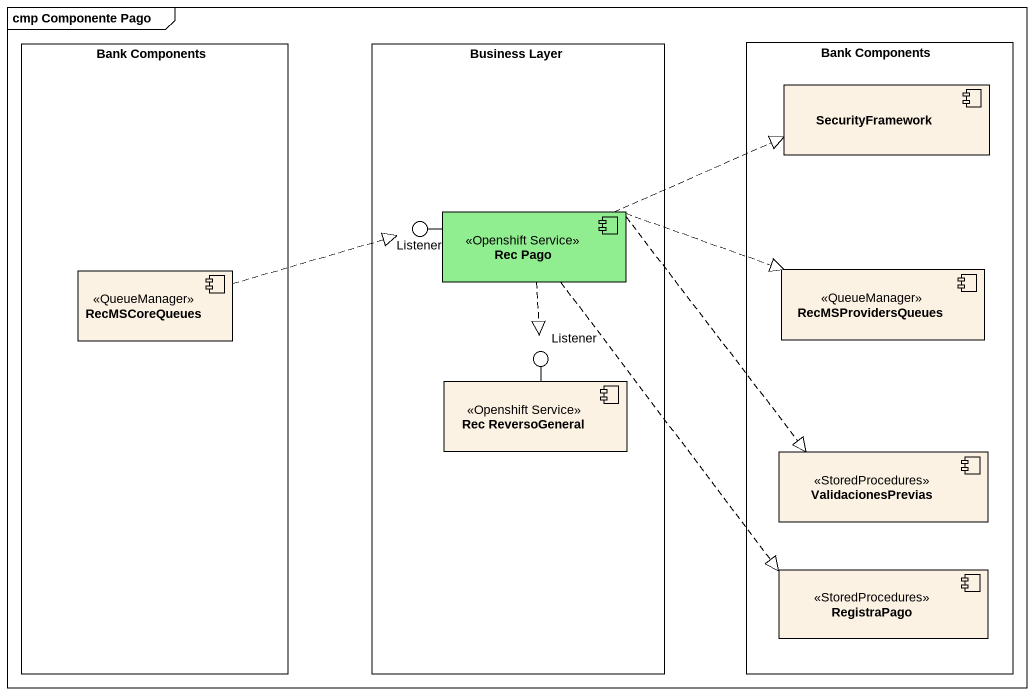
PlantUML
@startuml
mainframe cmp Componente Pago
rectangle "Bank Components" as Bank_Components {
  component SecurityFramework
  component RecMSProvidersQueues <<QueueManager>>
  component ValidacionesPrevias <<StoredProcedures>>
  component RegistraPago <<StoredProcedures>>
}
rectangle "Bank Components" as Bank_Components_2 {
  component RecMSCoreQueues <<QueueManager>>
}
rectangle "Business Layer" as Business_Layer {
  component "Rec Pago" as Rec_Pago <<Openshift Service>> #90EE90
  component "Rec ReversoGeneral" as Rec_ReversoGeneral <<Openshift Service>>
}
() Listener
() "Listener" as Listener_2
Rec_Pago -left- Listener
Rec_ReversoGeneral -up- Listener_2
Rec_Pago .right.|> SecurityFramework
Rec_Pago .right.|> RecMSProvidersQueues
Rec_Pago ..|> Listener_2
Rec_Pago ..|> ValidacionesPrevias
Rec_Pago ..|> RegistraPago
RecMSCoreQueues .right.|> Listener
@enduml
